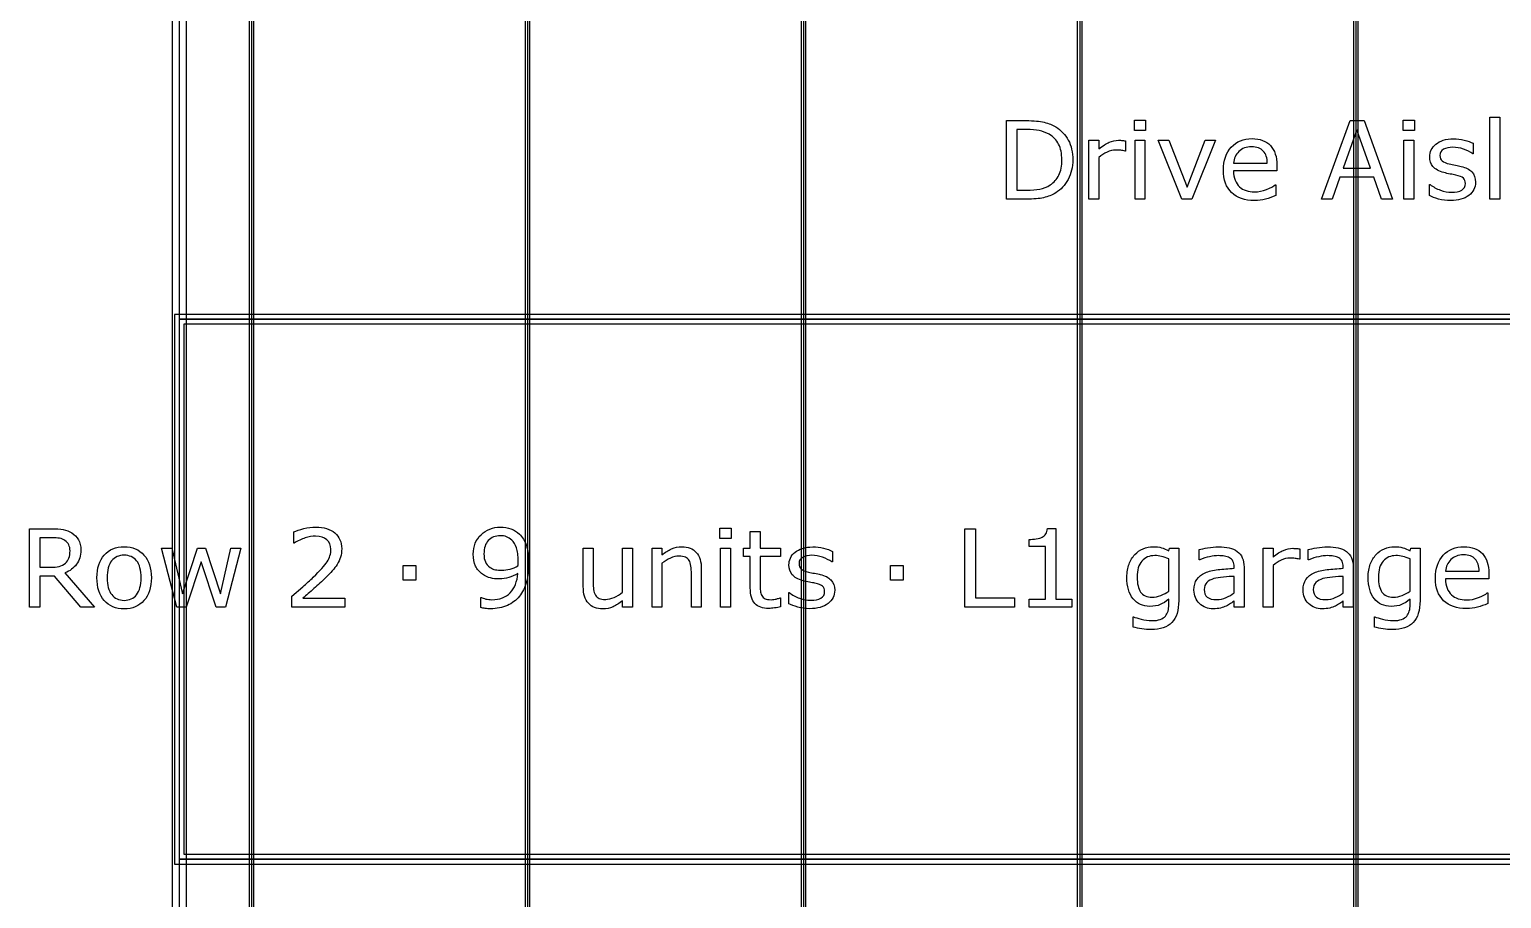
# Model space of a CAD drawing. Extents: x -13 to 750, y 12 to 2314.
# Drawn here: x 31.5 to 154.1, y 434.6 to 507 of the extents above; entities that cross this region are included whole.
import ezdxf

# ---------------------------------------------------------------- set-up
doc = ezdxf.new("R2010")
doc.units = 0
doc.layers.get('0').update_dxf_attribs({"linetype": 'CONTINUOUS'})

msp = doc.modelspace()

# ---------------------------------------------------------------- linework, layer by layer
at = {"color": 7}
for points in [[(43.400391, 580.4896), (43.400391, 128.2904), (268.59961, 128.2904), (268.59961, 580.4896)], [(44.599609, 579.2904), (267.40039, 579.2904), (267.40039, 129.4896), (44.599609, 129.4896)], [(49.800781, 553.89), (49.800781, 295.89), (50.199219, 295.89), (50.199219, 553.89)], [(72.800781, 553.89), (72.800781, 295.89), (73.199219, 295.89), (73.199219, 553.89)], [(95.800781, 553.89), (95.800781, 295.89), (96.199219, 295.89), (96.199219, 553.89)], [(118.80078, 553.89), (118.80078, 295.89), (119.19922, 295.89), (119.19922, 553.89)], [(141.80078, 553.89), (141.80078, 295.89), (142.19922, 295.89), (142.19922, 553.89)], [(44, 508.89), (268, 508.89), (268, 482.89), (44, 482.89)], [(124.49341, 498.6203), (123.56177, 498.6203), (123.56177, 499.4772), (124.49341, 499.4772)], [(145.073, 492.89), (144.14575, 492.89), (143.50415, 494.7137), (140.67407, 494.7137), (140.03247, 492.89), (139.14917, 492.89), (141.53101, 499.4335), (142.69116, 499.4335)], [(146.88794, 498.6205), (145.9563, 498.6205), (145.9563, 499.4774), (146.88794, 499.4774)], [(153.99393, 492.89), (153.16775, 492.89), (153.16775, 499.7279), (153.99393, 499.7279)], [(143.23608, 495.4608), (142.08911, 498.6732), (140.93774, 495.4608)], [(124.44071, 492.8898), (123.61454, 492.8898), (123.61454, 497.7985), (124.44071, 497.7985)], [(130.3206, 497.7985), (128.33427, 492.8898), (127.5037, 492.8898), (125.53056, 497.7985), (126.42704, 497.7985), (127.94755, 493.8918), (129.45487, 497.7985)], [(146.83524, 492.89), (146.00906, 492.89), (146.00906, 497.7987), (146.83524, 497.7987)], [(118.42456, 496.1551), (118.42456, 496.1551)], [(43.599609, 483.2904), (43.599609, 437.4896), (268.40039, 437.4896), (268.40039, 483.2904)], [(44, 482.89), (268, 482.89), (268, 437.89), (44, 437.89)], [(44.400391, 482.4896), (267.59961, 482.4896), (267.59961, 438.2904), (44.400391, 438.2904)], [(89.956787, 464.6205), (89.025146, 464.6205), (89.025146, 465.4774), (89.956787, 465.4774)], [(113.58179, 458.8901), (109.44214, 458.8901), (109.44214, 465.4336), (110.31226, 465.4336), (110.31226, 459.6635), (113.58179, 459.6635)], [(34.884522, 463.5921), (34.884522, 463.5921)], [(49.114014, 463.7987), (47.835205, 458.89), (47.070557, 458.89), (45.809326, 462.6737), (44.556885, 458.89), (43.796631, 458.89), (42.504639, 463.7987), (43.365967, 463.7987), (44.266846, 459.9974), (45.49292, 463.7987), (46.174072, 463.7987), (47.430908, 459.9974), (48.283447, 463.7987)], [(89.904053, 458.89), (89.077881, 458.89), (89.077881, 463.7987), (89.904053, 463.7987)], [(63.703857, 461.1356), (62.653564, 461.1356), (62.653564, 462.3793), (63.703857, 462.3793)], [(73.108158, 462.555), (73.108158, 462.555)], [(104.28735, 461.1357), (103.23706, 461.1357), (103.23706, 462.3794), (104.28735, 462.3794)], [(40.80835, 461.3421), (40.80835, 461.3421)], [(41.660889, 461.3421), (41.660889, 461.3421)], [(126.427, 460.2393), (126.427, 460.2393)], [(146.52759, 460.2393), (146.52759, 460.2393)], [(44, 437.89), (268, 437.89), (268, 411.89), (44, 411.89)]]:
    msp.add_lwpolyline(points, close=True, dxfattribs=at)
for points in [[(50, 553.89), (50, 295.89)], [(73, 553.89), (73, 295.89)], [(96, 553.89), (96, 295.89)], [(119, 553.89), (119, 295.89)], [(142, 553.89), (142, 295.89)], [(114.54858, 492.89), (112.89624, 492.89), (112.89624, 499.4335), (114.53101, 499.4335)], [(114.58374, 498.6863), (113.76636, 498.6863), (113.76636, 493.637), (114.58374, 493.637)], [(120.5911, 496.3752), (120.5911, 492.89), (119.76493, 492.89), (119.76493, 497.7987), (120.5911, 497.7987), (120.5911, 497.0736)], [(122.82788, 496.8976), (122.78398, 496.8976)], [(122.82792, 497.7457), (122.82788, 496.8976)], [(151.78343, 497.5479), (151.78343, 496.6646), (151.73953, 496.6646)], [(117.51489, 496.1679), (117.51489, 496.1681)], [(131.81474, 495.8913), (134.62724, 495.8913)], [(135.43139, 495.7067), (135.43144, 495.2585)], [(135.43144, 495.2585), (131.81474, 495.2585)], [(151.97684, 494.3044), (151.97684, 494.305)], [(135.29081, 494.0895), (135.33471, 494.0895), (135.33471, 493.1886)], [(148.14041, 493.1844), (148.14041, 494.1117), (148.18431, 494.1117)], [(36.919189, 458.89), (35.789795, 458.89), (33.601318, 461.4916), (32.375244, 461.4916), (32.375244, 458.89), (31.505127, 458.89), (31.505127, 465.4335), (33.337646, 465.4335)], [(53.570068, 464.2381), (53.526118, 464.2381), (53.526118, 465.161)], [(91.556396, 460.4937), (91.556396, 463.1041), (90.998291, 463.1041), (90.998291, 463.7984), (91.556396, 463.7984), (91.556396, 465.209), (92.382568, 465.209), (92.382568, 463.7984), (94.087646, 463.7984), (94.087646, 463.1041), (92.382568, 463.1041), (92.382568, 460.8672)], [(116.31958, 465.4556), (117.00073, 465.4556), (117.00073, 459.5582), (118.33667, 459.5582), (118.33667, 458.8901)], [(33.39917, 464.6867), (32.375244, 464.6867), (32.375244, 462.217), (33.25415, 462.217)], [(77.643311, 460.6127), (77.643311, 463.7987), (78.469482, 463.7987), (78.469482, 461.0038)], [(80.921634, 460.1336), (80.921634, 463.7986), (81.747806, 463.7986), (81.747803, 458.89)], [(84.199952, 462.5547), (84.199952, 458.89), (83.37378, 458.89), (83.37378, 463.7987), (84.199952, 463.7987), (84.199952, 463.2538)], [(118.33667, 458.8901), (114.79468, 458.8901), (114.79468, 459.5581), (116.15698, 459.5581), (116.15698, 463.9438), (114.79468, 463.9438), (114.79468, 464.5415)], [(126.42703, 463.5877), (126.47973, 463.7986), (127.25316, 463.7986), (127.25317, 459.4482)], [(129.0022, 462.854), (128.9583, 462.854), (128.9583, 463.6933)], [(135.11064, 462.3755), (135.11064, 458.89), (134.28446, 458.89), (134.28446, 463.7987), (135.11064, 463.7987), (135.11064, 463.0736)], [(137.34745, 463.7457), (137.34741, 462.8979)], [(138.09009, 462.854), (138.04619, 462.854), (138.04619, 463.6933)], [(146.52753, 463.5877), (146.58023, 463.7986), (147.35367, 463.7986), (147.35376, 459.4482)], [(72.220481, 462.7437), (72.220459, 462.744)], [(98.398686, 463.548), (98.398686, 462.6647), (98.354736, 462.6647)], [(126.427, 460.2392), (126.427, 462.9155)], [(137.34741, 462.8979), (137.30351, 462.8979)], [(146.52759, 460.2392), (146.52759, 462.9155)], [(34.458252, 461.7509), (36.919189, 458.89)], [(87.478271, 458.89), (86.6521, 458.89), (86.6521, 461.6849)], [(87.478272, 462.076), (87.478271, 458.89)], [(131.87183, 462.1336), (131.87183, 462.261)], [(131.87183, 460.0986), (131.87183, 461.4653)], [(132.69365, 462.2209), (132.6936, 458.8901)], [(140.95972, 462.1336), (140.95972, 462.261)], [(140.95972, 460.0986), (140.95972, 461.4653)], [(141.78154, 462.2209), (141.78149, 458.8901)], [(149.47192, 461.8916), (152.28442, 461.8916)], [(153.08862, 461.2588), (149.47192, 461.2588)], [(153.08858, 461.707), (153.08862, 461.2588)], [(57.793213, 458.89), (53.363525, 458.89), (53.363525, 459.8085), (54.286377, 460.5995)], [(94.755615, 459.1845), (94.755615, 460.1118), (94.799565, 460.1118)], [(98.592041, 460.3045), (98.592041, 460.3051)], [(131.87183, 460.0985), (131.87183, 460.0986)], [(140.95972, 460.0985), (140.95972, 460.0986)], [(152.948, 460.0898), (152.9919, 460.0898), (152.9919, 459.1889)], [(54.273187, 459.6415), (57.793207, 459.6415), (57.793213, 458.89)], [(69.113525, 458.8636), (69.113525, 459.703), (69.157475, 459.703)], [(81.747803, 458.89), (80.921631, 458.89), (80.921631, 459.4349)], [(94.043703, 459.6763), (94.087653, 459.6763), (94.087646, 458.934)], [(126.42703, 459.1097), (126.42703, 459.558)], [(132.6936, 458.8901), (131.87183, 458.8901), (131.87183, 459.413)], [(141.78149, 458.8901), (140.95972, 458.8901), (140.95972, 459.413)], [(146.52753, 459.1097), (146.52753, 459.558)], [(123.44751, 457.2421), (123.44751, 458.0858), (123.49151, 458.0858)], [(143.5481, 457.2421), (143.5481, 458.0858), (143.592, 458.0858)]]:
    msp.add_lwpolyline(points, dxfattribs=at)
for points in [[(114.53101, 499.4335), (115.169677, 499.4335), (115.67651, 499.3866), (116.05151, 499.2928)], [(116.05151, 499.2928), (116.429443, 499.202), (116.74878, 499.076033), (117.00952, 498.9149)], [(115.62524, 498.5983), (115.335207, 498.656967), (114.98804, 498.6863), (114.58374, 498.6863)], [(116.44702, 498.2951), (116.189207, 498.441567), (115.91528, 498.542633), (115.62524, 498.5983)], [(117.24683, 497.4645), (117.068117, 497.8161), (116.801513, 498.092967), (116.44702, 498.2951)], [(117.00952, 498.9149), (117.454833, 498.636567), (117.802003, 498.265967), (118.05103, 497.8031)], [(131.63012, 497.2272), (132.069573, 497.698867), (132.64672, 497.9347), (133.36156, 497.9347)], [(133.36156, 497.9347), (134.023673, 497.9347), (134.53344, 497.741333), (134.89086, 497.3546)], [(117.51489, 496.1681), (117.51489, 496.680833), (117.425537, 497.112967), (117.24683, 497.4645)], [(118.05103, 497.8031), (118.30005, 497.340167), (118.42456, 496.790833), (118.42456, 496.1551)], [(120.5911, 497.0736), (120.919227, 497.337267), (121.207803, 497.5233), (121.45683, 497.6317)], [(121.27665, 496.8102), (121.039343, 496.698867), (120.810827, 496.553867), (120.5911, 496.3752)], [(122.01493, 496.9816), (121.76005, 496.9816), (121.513957, 496.924467), (121.27665, 496.8102)], [(121.45683, 497.6317), (121.708783, 497.743033), (121.96513, 497.7987), (122.22587, 497.7987)], [(122.42362, 496.9596), (122.309367, 496.974267), (122.173137, 496.9816), (122.01493, 496.9816)], [(122.22587, 497.7987), (122.369423, 497.7987), (122.473427, 497.794367), (122.53788, 497.7857)], [(122.78398, 496.8976), (122.660933, 496.926933), (122.540813, 496.9476), (122.42362, 496.9596)], [(122.53788, 497.7857), (122.602347, 497.779033), (122.699027, 497.7657), (122.82792, 497.7457)], [(130.97533, 495.3156), (130.97533, 496.118333), (131.193593, 496.755533), (131.63012, 497.2272)], [(132.25858, 496.8625), (131.99784, 496.6017), (131.849893, 496.277967), (131.81474, 495.8913)], [(133.31767, 497.2536), (132.875283, 497.2536), (132.522253, 497.123233), (132.25858, 496.8625)], [(134.29765, 496.8976), (134.083783, 497.134933), (133.757123, 497.2536), (133.31767, 497.2536)], [(134.62724, 495.8913), (134.624573, 496.3249), (134.51471, 496.660333), (134.29765, 496.8976)], [(134.89086, 497.3546), (135.251213, 496.967933), (135.43139, 496.418633), (135.43139, 495.7067)], [(148.16233, 496.4185), (148.16233, 496.620633), (148.203347, 496.811067), (148.28538, 496.9898)], [(148.28538, 496.9898), (148.37034, 497.168533), (148.49778, 497.3282), (148.6677, 497.4688)], [(148.6677, 497.4688), (148.831767, 497.606467), (149.039777, 497.714867), (149.29173, 497.794)], [(149.31815, 497.0425), (149.110137, 496.928233), (149.00613, 496.756867), (149.00613, 496.5284)], [(149.29173, 497.794), (149.54661, 497.876), (149.83079, 497.917), (150.14427, 497.917)], [(150.08279, 497.2183), (149.781037, 497.2183), (149.526157, 497.1597), (149.31815, 497.0425)], [(150.97049, 497.0557), (150.66873, 497.1641), (150.37283, 497.2183), (150.08279, 497.2183)], [(150.14427, 497.917), (150.437237, 497.917), (150.733133, 497.8804), (151.03196, 497.8072)], [(151.73953, 496.6646), (151.528597, 496.819867), (151.27225, 496.950233), (150.97049, 497.0557)], [(151.03196, 497.8072), (151.33372, 497.736867), (151.58421, 497.650433), (151.78343, 497.5479)], [(117.2688, 494.8935), (117.43286, 495.233367), (117.51489, 495.658167), (117.51489, 496.1679)], [(118.42456, 496.1551), (118.42456, 495.560367), (118.29419, 495.0213), (118.03345, 494.5379)], [(148.4304, 495.6011), (148.251687, 495.823767), (148.16233, 496.096233), (148.16233, 496.4185)], [(149.34886, 495.1001), (148.918193, 495.214367), (148.61204, 495.381367), (148.4304, 495.6011)], [(149.00613, 496.5284), (149.00613, 496.3262), (149.06912, 496.173833), (149.1951, 496.0713)], [(149.1951, 496.0713), (149.318147, 495.968767), (149.517363, 495.8853), (149.79275, 495.8209)], [(149.79275, 495.8209), (149.945097, 495.785567), (150.11502, 495.7504), (150.30252, 495.7154)], [(150.30252, 495.7154), (150.492947, 495.680067), (150.65115, 495.647733), (150.77713, 495.6184)], [(150.77713, 495.6184), (151.160917, 495.530533), (151.456813, 495.379667), (151.66482, 495.1658)], [(116.53931, 494.0717), (116.864503, 494.2797), (117.107667, 494.553633), (117.2688, 494.8935)], [(118.03345, 494.5379), (117.775637, 494.054567), (117.431397, 493.679567), (117.00073, 493.4129)], [(131.66088, 493.4347), (131.203847, 493.8771), (130.97533, 494.504067), (130.97533, 495.3156)], [(131.81474, 495.2585), (131.81474, 494.9567), (131.86015, 494.693), (131.95097, 494.4674)], [(131.95097, 494.4674), (132.04179, 494.2448), (132.1663, 494.0617), (132.3245, 493.9181)], [(149.86302, 494.9859), (149.67552, 495.021233), (149.504133, 495.0593), (149.34886, 495.1001)], [(150.32444, 494.8939), (150.207253, 494.920567), (150.053447, 494.951233), (149.86302, 494.9859)], [(150.96604, 494.639), (150.854713, 494.7386), (150.640847, 494.823567), (150.32444, 494.8939)], [(151.13304, 494.1996), (151.13304, 494.392933), (151.077373, 494.5394), (150.96604, 494.639)], [(151.97684, 494.305), (151.97684, 493.8568), (151.790803, 493.489133), (151.41873, 493.202)], [(151.66482, 495.1658), (151.872833, 494.949), (151.97684, 494.661867), (151.97684, 494.3044)], [(114.58374, 493.637), (115.002687, 493.637), (115.367433, 493.667667), (115.67798, 493.729)], [(115.67798, 493.729), (115.991453, 493.790333), (116.278563, 493.904567), (116.53931, 494.0717)], [(117.00073, 493.4129), (116.701903, 493.228367), (116.36792, 493.095067), (115.99878, 493.013)], [(133.56811, 492.7755), (132.753657, 492.7755), (132.117913, 492.995233), (131.66088, 493.4347)], [(132.3245, 493.9181), (132.476847, 493.7775), (132.657023, 493.672033), (132.86503, 493.6017)], [(132.86503, 493.6017), (133.07597, 493.531367), (133.307417, 493.4962), (133.55937, 493.4962)], [(133.55937, 493.4962), (133.89335, 493.4962), (134.228797, 493.562133), (134.56571, 493.694)], [(135.33471, 493.1886), (135.05639, 493.0714), (134.77221, 492.973267), (134.48217, 492.8942)], [(134.56571, 493.694), (134.905557, 493.828733), (135.147257, 493.960567), (135.29081, 494.0895)], [(148.90066, 492.8988), (148.598907, 492.986667), (148.34549, 493.081867), (148.14041, 493.1844)], [(148.18431, 494.1117), (148.44505, 493.915367), (148.735087, 493.758633), (149.05442, 493.6415)], [(149.05442, 493.6415), (149.37376, 493.527233), (149.679913, 493.4701), (149.97288, 493.4701)], [(151.41873, 493.202), (151.04959, 492.914867), (150.54422, 492.7713), (149.90262, 492.7713)], [(149.97288, 493.4701), (150.33616, 493.4701), (150.62034, 493.5287), (150.82542, 493.6459)], [(150.82542, 493.6459), (151.0305, 493.763033), (151.13304, 493.9476), (151.13304, 494.1996)], [(115.99878, 493.013), (115.632567, 492.931), (115.149167, 492.89), (114.54858, 492.89)], [(134.48217, 492.8942), (134.19213, 492.815067), (133.887443, 492.7755), (133.56811, 492.7755)], [(149.90262, 492.7713), (149.53934, 492.7713), (149.205353, 492.8138), (148.90066, 492.8988)], [(33.337646, 465.4335), (33.733154, 465.4335), (34.062744, 465.407167), (34.326416, 465.3545)], [(34.326416, 465.3545), (34.590088, 465.3045), (34.827393, 465.213667), (35.03833, 465.082)], [(35.03833, 465.082), (35.275635, 464.9326), (35.460205, 464.743633), (35.592041, 464.5151)], [(53.526118, 465.161), (53.734126, 465.263533), (54.010981, 465.357267), (54.356684, 465.4422)], [(54.356684, 465.4422), (54.705317, 465.5272), (55.042232, 465.5697), (55.367427, 465.5697)], [(55.345459, 464.8094), (55.078858, 464.8094), (54.790283, 464.762533), (54.479736, 464.6688)], [(56.281494, 464.5194), (56.058838, 464.712733), (55.746826, 464.8094), (55.345459, 464.8094)], [(55.367427, 465.5697), (56.038325, 465.5697), (56.564204, 465.4071), (56.945063, 465.0819)], [(56.945063, 465.0819), (57.325922, 464.759633), (57.516352, 464.321633), (57.516352, 463.7679)], [(68.476322, 463.3065), (68.476322, 463.9745), (68.696049, 464.517967), (69.135502, 464.9369)], [(69.135502, 464.9369), (69.574955, 465.355833), (70.111088, 465.5653), (70.7439, 465.5653)], [(70.735107, 464.8491), (70.313232, 464.8491), (69.979248, 464.717267), (69.733154, 464.4536)], [(71.249268, 464.7611), (71.091065, 464.819767), (70.919678, 464.8491), (70.735107, 464.8491)], [(70.7439, 465.5653), (71.060307, 465.5653), (71.353276, 465.5155), (71.622807, 465.4159)], [(71.622807, 465.4159), (71.892338, 465.319233), (72.128178, 465.172733), (72.330326, 464.9764)], [(72.330326, 464.9764), (72.579349, 464.733267), (72.771244, 464.4198), (72.90601, 464.036)], [(115.86694, 464.7217), (116.001707, 464.794967), (116.107177, 464.887267), (116.18335, 464.9986)], [(116.18335, 464.9986), (116.26245, 465.112867), (116.30786, 465.2652), (116.31958, 465.4556)], [(34.01001, 464.6337), (33.837158, 464.669033), (33.633545, 464.6867), (33.39917, 464.6867)], [(34.458252, 464.4579), (34.332275, 464.542833), (34.182861, 464.601433), (34.01001, 464.6337)], [(34.783447, 464.0887), (34.718994, 464.235233), (34.610595, 464.3583), (34.458252, 464.4579)], [(34.884521, 463.5921), (34.884521, 463.779633), (34.85083, 463.945167), (34.783447, 464.0887)], [(34.787842, 462.9813), (34.852295, 463.142433), (34.884522, 463.346033), (34.884522, 463.5921)], [(35.794189, 463.6538), (35.794189, 463.182133), (35.675537, 462.7866), (35.438232, 462.4672)], [(35.592041, 464.5151), (35.726806, 464.2895), (35.794189, 464.0024), (35.794189, 463.6538)], [(37.740967, 463.2362), (38.151123, 463.702), (38.703369, 463.9349), (39.397705, 463.9349)], [(39.397705, 463.9349), (40.086182, 463.9349), (40.635498, 463.702), (41.045654, 463.2362)], [(54.479736, 464.6688), (54.169189, 464.575067), (53.865967, 464.4315), (53.570068, 464.2381)], [(56.619873, 463.724), (56.619873, 464.0638), (56.50708, 464.328933), (56.281494, 464.5194)], [(56.307861, 462.6825), (56.515869, 463.004767), (56.619873, 463.351933), (56.619873, 463.724)], [(57.516352, 463.7679), (57.516352, 463.5189), (57.484125, 463.286), (57.419672, 463.0692)], [(69.733154, 464.4536), (69.48999, 464.189933), (69.368408, 463.819333), (69.368408, 463.3418)], [(71.693115, 464.4798), (71.55542, 464.611667), (71.407471, 464.705433), (71.249268, 464.7611)], [(72.079834, 463.8382), (71.986084, 464.1136), (71.857178, 464.327467), (71.693115, 464.4798)], [(72.220459, 462.744), (72.220459, 463.198133), (72.173584, 463.562867), (72.079834, 463.8382)], [(72.90601, 464.036), (73.040775, 463.655133), (73.108158, 463.161467), (73.108158, 462.555)], [(84.199952, 463.2538), (84.457765, 463.467667), (84.724366, 463.634633), (84.999757, 463.7547)], [(84.999757, 463.7547), (85.275148, 463.874833), (85.557862, 463.9349), (85.847901, 463.9349)], [(85.847901, 463.9349), (86.378175, 463.9349), (86.782472, 463.775233), (87.060792, 463.4559)], [(95.282963, 463.4689), (95.447026, 463.606567), (95.655033, 463.714967), (95.906986, 463.7941)], [(95.906986, 463.7941), (96.161869, 463.8761), (96.446049, 463.9171), (96.759525, 463.9171)], [(96.759525, 463.9171), (97.052494, 463.9171), (97.348393, 463.8805), (97.647221, 463.8073)], [(97.647221, 463.8073), (97.948979, 463.736967), (98.199467, 463.650533), (98.398686, 463.548)], [(114.79468, 464.5415), (114.979247, 464.5415), (115.177, 464.556167), (115.38794, 464.5855)], [(115.38794, 464.5855), (115.59888, 464.6175), (115.758547, 464.6629), (115.86694, 464.7217)], [(123.59695, 463.2757), (123.787383, 463.483767), (124.01883, 463.6449), (124.29129, 463.7591)], [(124.29129, 463.7591), (124.56375, 463.8763), (124.834747, 463.9349), (125.10428, 463.9349)], [(125.10428, 463.9349), (125.38846, 463.9349), (125.625763, 463.905567), (125.81619, 463.8469)], [(125.81619, 463.8469), (126.00955, 463.7909), (126.213163, 463.7045), (126.42703, 463.5877)], [(128.9583, 463.6933), (129.119433, 463.7373), (129.352343, 463.785633), (129.65703, 463.8383)], [(129.65703, 463.8383), (129.961717, 463.890967), (130.26201, 463.9173), (130.55791, 463.9173)], [(130.55791, 463.9173), (130.903617, 463.9173), (131.20391, 463.887967), (131.45879, 463.8293)], [(131.45879, 463.8293), (131.716603, 463.773967), (131.93926, 463.677267), (132.12676, 463.5392)], [(135.11064, 463.0736), (135.43876, 463.337267), (135.727333, 463.5233), (135.97636, 463.6317)], [(135.97636, 463.6317), (136.228313, 463.743033), (136.48466, 463.7987), (136.7454, 463.7987)], [(136.7454, 463.7987), (136.888953, 463.7987), (136.992957, 463.794367), (137.05741, 463.7857)], [(137.05741, 463.7857), (137.121877, 463.779033), (137.218557, 463.7657), (137.34745, 463.7457)], [(138.04619, 463.6933), (138.207323, 463.7373), (138.440233, 463.785633), (138.74492, 463.8383)], [(138.74492, 463.8383), (139.049607, 463.890967), (139.3499, 463.9173), (139.6458, 463.9173)], [(139.6458, 463.9173), (139.991507, 463.9173), (140.2918, 463.887967), (140.54668, 463.8293)], [(140.54668, 463.8293), (140.804493, 463.773967), (141.02715, 463.677267), (141.21465, 463.5392)], [(143.69745, 463.2757), (143.887877, 463.483767), (144.119323, 463.6449), (144.39179, 463.7591)], [(144.39179, 463.7591), (144.66425, 463.8763), (144.935243, 463.9349), (145.20477, 463.9349)], [(145.20477, 463.9349), (145.48895, 463.9349), (145.726257, 463.905567), (145.91669, 463.8469)], [(145.91669, 463.8469), (146.11005, 463.7909), (146.313663, 463.7045), (146.52753, 463.5877)], [(149.28731, 463.2275), (149.726763, 463.699167), (150.303913, 463.935), (151.01876, 463.935)], [(151.01876, 463.935), (151.680867, 463.935), (152.190633, 463.741633), (152.54806, 463.3549)], [(33.974854, 462.287), (34.179932, 462.337), (34.354248, 462.4278), (34.497803, 462.5594)], [(35.438232, 462.4672), (35.200927, 462.1508), (34.874267, 461.912033), (34.458252, 461.7509)], [(34.497803, 462.5594), (34.629639, 462.682467), (34.726319, 462.8231), (34.787842, 462.9813)], [(37.130127, 461.3421), (37.130127, 462.141967), (37.33374, 462.773333), (37.740967, 463.2362)], [(38.351807, 462.7572), (38.105713, 462.4496), (37.982666, 461.9779), (37.982666, 461.3421)], [(39.397705, 463.223), (38.949463, 463.223), (38.60083, 463.067733), (38.351807, 462.7572)], [(40.434814, 462.7572), (40.185791, 463.067733), (39.840088, 463.223), (39.397705, 463.223)], [(40.80835, 461.3421), (40.80835, 461.9779), (40.683838, 462.4496), (40.434814, 462.7572)], [(41.045654, 463.2362), (41.455811, 462.773333), (41.660889, 462.141967), (41.660889, 461.3421)], [(55.1521, 461.3861), (55.7146, 461.931033), (56.099854, 462.363167), (56.307861, 462.6825)], [(57.142816, 462.4584), (57.028559, 462.276733), (56.893793, 462.098), (56.738519, 461.9222)], [(57.419672, 463.0692), (57.358152, 462.855333), (57.265867, 462.651733), (57.142816, 462.4584)], [(68.669682, 462.3177), (68.540775, 462.5931), (68.476322, 462.9227), (68.476322, 463.3065)], [(69.368408, 463.3418), (69.368408, 463.063467), (69.407959, 462.8364), (69.487061, 462.6606)], [(69.487061, 462.6606), (69.566162, 462.4848), (69.699463, 462.331), (69.886963, 462.1992)], [(72.202881, 462.3306), (72.205814, 462.391933), (72.208748, 462.452), (72.211681, 462.5108)], [(72.211681, 462.5108), (72.217548, 462.572133), (72.220481, 462.649767), (72.220481, 462.7437)], [(73.108154, 462.555), (73.108154, 461.983733), (73.042236, 461.4652), (72.9104, 460.9994)], [(84.907472, 462.981), (84.661378, 462.869667), (84.425538, 462.727567), (84.199952, 462.5547)], [(85.614991, 463.148), (85.389405, 463.148), (85.153565, 463.092333), (84.907472, 462.981)], [(86.151124, 463.056), (86.013429, 463.117333), (85.834718, 463.148), (85.614991, 463.148)], [(86.46753, 462.7836), (86.394288, 462.9066), (86.288819, 462.9974), (86.151124, 463.056)], [(86.61255, 462.3177), (86.586183, 462.516967), (86.537843, 462.672267), (86.46753, 462.7836)], [(87.060792, 463.4559), (87.339112, 463.136567), (87.478272, 462.6766), (87.478272, 462.076)], [(94.777592, 462.4186), (94.777592, 462.620733), (94.818608, 462.811167), (94.900639, 462.9899)], [(95.045658, 461.6012), (94.866947, 461.823867), (94.777592, 462.096333), (94.777592, 462.4186)], [(94.900639, 462.9899), (94.9856, 463.168633), (95.113041, 463.3283), (95.282963, 463.4689)], [(95.93335, 463.0426), (95.725342, 462.928333), (95.621338, 462.756967), (95.621338, 462.5285)], [(95.621338, 462.5285), (95.621338, 462.3263), (95.684326, 462.173933), (95.810303, 462.0714)], [(96.697998, 463.2184), (96.39624, 463.2184), (96.141357, 463.1598), (95.93335, 463.0426)], [(97.585693, 463.0558), (97.283936, 463.1642), (96.988037, 463.2184), (96.697998, 463.2184)], [(98.354736, 462.6647), (98.143799, 462.819967), (97.887451, 462.950333), (97.585693, 463.0558)], [(122.93338, 461.3905), (122.93338, 461.812367), (122.991973, 462.175633), (123.10916, 462.4803)], [(123.10916, 462.4803), (123.22928, 462.787967), (123.391877, 463.0531), (123.59695, 463.2757)], [(124.177, 462.7354), (123.91626, 462.430733), (123.78589, 461.988367), (123.78589, 461.4083)], [(125.24927, 463.1924), (124.79517, 463.1924), (124.437747, 463.040067), (124.177, 462.7354)], [(125.81177, 463.1264), (125.62427, 463.1704), (125.43677, 463.1924), (125.24927, 463.1924)], [(126.427, 462.9155), (126.207273, 463.0151), (126.002197, 463.0854), (125.81177, 463.1264)], [(129.82837, 463.1001), (129.56177, 463.044767), (129.28638, 462.962733), (129.0022, 462.854)], [(130.55347, 463.1881), (130.33667, 463.1881), (130.09497, 463.158767), (129.82837, 463.1001)], [(131.06763, 463.1531), (130.903563, 463.176433), (130.732177, 463.1881), (130.55347, 463.1881)], [(131.4895, 463.0169), (131.372313, 463.084233), (131.23169, 463.129633), (131.06763, 463.1531)], [(131.77075, 462.7268), (131.706283, 462.849867), (131.612533, 462.946567), (131.4895, 463.0169)], [(131.87183, 462.261), (131.87183, 462.448533), (131.838137, 462.6038), (131.77075, 462.7268)], [(132.12676, 463.5392), (132.311327, 463.404467), (132.45195, 463.230167), (132.54863, 463.0163)], [(132.54863, 463.0163), (132.64531, 462.802433), (132.69365, 462.5373), (132.69365, 462.2209)], [(135.79618, 462.8105), (135.55888, 462.699167), (135.330367, 462.554167), (135.11064, 462.3755)], [(136.53446, 462.9819), (136.27958, 462.9819), (136.033487, 462.924767), (135.79618, 462.8105)], [(136.94316, 462.9599), (136.8289, 462.974567), (136.692667, 462.9819), (136.53446, 462.9819)], [(137.30351, 462.8979), (137.180463, 462.927233), (137.060347, 462.9479), (136.94316, 462.9599)], [(138.91626, 463.1001), (138.64966, 463.044767), (138.37427, 462.962733), (138.09009, 462.854)], [(139.64136, 463.1881), (139.42456, 463.1881), (139.18286, 463.158767), (138.91626, 463.1001)], [(140.15552, 463.1531), (139.991453, 463.176433), (139.820067, 463.1881), (139.64136, 463.1881)], [(140.57739, 463.0169), (140.460203, 463.084233), (140.31958, 463.129633), (140.15552, 463.1531)], [(140.85864, 462.7268), (140.794173, 462.849867), (140.700423, 462.946567), (140.57739, 463.0169)], [(140.95972, 462.261), (140.95972, 462.448533), (140.926027, 462.6038), (140.85864, 462.7268)], [(141.21465, 463.5392), (141.399223, 463.404467), (141.539847, 463.230167), (141.63652, 463.0163)], [(141.63652, 463.0163), (141.7332, 462.802433), (141.78154, 462.5373), (141.78154, 462.2209)], [(143.03388, 461.3905), (143.03388, 461.812367), (143.092473, 462.175633), (143.20966, 462.4803)], [(143.20966, 462.4803), (143.329773, 462.787967), (143.49237, 463.0531), (143.69745, 463.2757)], [(144.27759, 462.7354), (144.016843, 462.430733), (143.88647, 461.988367), (143.88647, 461.4083)], [(145.34985, 463.1924), (144.89575, 463.1924), (144.53833, 463.040067), (144.27759, 462.7354)], [(145.91235, 463.1264), (145.72485, 463.1704), (145.53735, 463.1924), (145.34985, 463.1924)], [(146.52759, 462.9155), (146.307863, 463.0151), (146.102783, 463.0854), (145.91235, 463.1264)], [(148.63253, 461.3159), (148.63253, 462.118633), (148.85079, 462.755833), (149.28731, 463.2275)], [(149.91577, 462.8628), (149.65503, 462.602), (149.50708, 462.278267), (149.47192, 461.8916)], [(150.97485, 463.2539), (150.53247, 463.2539), (150.179443, 463.123533), (149.91577, 462.8628)], [(151.95483, 462.8979), (151.740963, 463.135233), (151.414303, 463.2539), (150.97485, 463.2539)], [(152.28442, 461.8916), (152.281753, 462.3252), (152.17189, 462.660633), (151.95483, 462.8979)], [(152.54806, 463.3549), (152.908407, 462.968233), (153.08858, 462.418933), (153.08858, 461.707)], [(33.25415, 462.217), (33.529541, 462.217), (33.769775, 462.240333), (33.974854, 462.287)], [(37.740967, 459.4481), (37.33374, 459.910967), (37.130127, 460.5423), (37.130127, 461.3421)], [(37.982666, 461.3421), (37.982666, 460.7269), (38.107178, 460.259633), (38.356201, 459.9403)], [(40.43042, 459.9359), (40.682373, 460.2523), (40.80835, 460.721033), (40.80835, 461.3421)], [(41.660889, 461.3421), (41.660889, 460.5423), (41.455811, 459.910967), (41.045654, 459.4481)], [(54.286377, 460.5995), (54.596924, 460.863167), (54.885498, 461.125367), (55.1521, 461.3861)], [(56.180414, 461.3378), (55.866937, 461.030133), (55.543207, 460.7313), (55.209223, 460.4413)], [(56.738519, 461.9222), (56.586176, 461.746467), (56.400141, 461.551667), (56.180414, 461.3378)], [(69.254154, 461.6366), (68.996342, 461.815267), (68.801518, 462.0423), (68.669682, 462.3177)], [(69.90894, 461.329), (69.692143, 461.381667), (69.473881, 461.4842), (69.254154, 461.6366)], [(69.886963, 462.1992), (70.018799, 462.1084), (70.163818, 462.046867), (70.322021, 462.0146)], [(70.642826, 461.25), (70.373295, 461.25), (70.128666, 461.276333), (69.90894, 461.329)], [(70.322021, 462.0146), (70.480224, 461.985267), (70.656006, 461.9706), (70.849365, 461.9706)], [(71.429447, 461.3554), (71.189213, 461.285133), (70.927006, 461.25), (70.642826, 461.25)], [(70.849365, 461.9706), (71.077881, 461.9706), (71.309326, 462.001267), (71.543701, 462.0626)], [(72.19849, 461.707), (71.926029, 461.542933), (71.669682, 461.425733), (71.429447, 461.3554)], [(71.543701, 462.0626), (71.778076, 462.123933), (71.997803, 462.213267), (72.202881, 462.3306)], [(71.556889, 460.0986), (71.92603, 460.488267), (72.139897, 461.0244), (72.19849, 461.707)], [(86.6521, 461.6849), (86.6521, 461.9105), (86.638917, 462.121433), (86.61255, 462.3177)], [(95.964115, 461.1002), (95.533451, 461.214467), (95.227299, 461.381467), (95.045658, 461.6012)], [(95.810303, 462.0714), (95.93335, 461.968867), (96.132568, 461.8854), (96.407959, 461.821)], [(96.407959, 461.821), (96.560303, 461.785667), (96.730225, 461.7505), (96.917725, 461.7155)], [(96.917725, 461.7155), (97.108154, 461.680167), (97.266357, 461.647833), (97.392334, 461.6185)], [(97.392334, 461.6185), (97.776123, 461.530633), (98.072022, 461.379767), (98.280029, 461.1659)], [(98.280029, 461.1659), (98.488037, 460.9491), (98.592041, 460.661967), (98.592041, 460.3045)], [(123.44754, 459.5975), (123.104767, 460.0223), (122.93338, 460.619967), (122.93338, 461.3905)], [(123.78589, 461.4083), (123.78589, 460.8575), (123.88257, 460.44), (124.07593, 460.1558)], [(128.52319, 460.3142), (128.52319, 460.686267), (128.602293, 460.986567), (128.7605, 461.2151)], [(128.7605, 461.2151), (128.921633, 461.446567), (129.150147, 461.6282), (129.44604, 461.76)], [(129.44604, 461.76), (129.744873, 461.891867), (130.103763, 461.981233), (130.52271, 462.0281)], [(130.17114, 461.2718), (129.93384, 461.204467), (129.741947, 461.099), (129.59546, 460.9554)], [(130.97974, 461.3993), (130.639893, 461.369967), (130.37036, 461.327467), (130.17114, 461.2718)], [(130.52271, 462.0281), (130.94165, 462.074767), (131.391357, 462.109933), (131.87183, 462.1336)], [(131.87183, 461.4653), (131.619877, 461.450633), (131.322513, 461.428633), (130.97974, 461.3993)], [(137.61108, 460.3142), (137.61108, 460.686267), (137.690183, 460.986567), (137.84839, 461.2151)], [(137.84839, 461.2151), (138.009523, 461.446567), (138.23804, 461.6282), (138.53394, 461.76)], [(138.53394, 461.76), (138.832767, 461.891867), (139.191653, 461.981233), (139.6106, 462.0281)], [(139.25903, 461.2718), (139.02173, 461.204467), (138.829837, 461.099), (138.68335, 460.9554)], [(140.06763, 461.3993), (139.727783, 461.369967), (139.45825, 461.327467), (139.25903, 461.2718)], [(139.6106, 462.0281), (140.02954, 462.074767), (140.479247, 462.109933), (140.95972, 462.1336)], [(140.95972, 461.4653), (140.707767, 461.450633), (140.410403, 461.428633), (140.06763, 461.3993)], [(143.54804, 459.5975), (143.205267, 460.0223), (143.03388, 460.619967), (143.03388, 461.3905)], [(143.88647, 461.4083), (143.88647, 460.8575), (143.98315, 460.44), (144.17651, 460.1558)], [(149.31808, 459.435), (148.861047, 459.8774), (148.63253, 460.504367), (148.63253, 461.3159)], [(149.47192, 461.2588), (149.47192, 460.957), (149.51733, 460.6933), (149.60815, 460.4677)], [(38.356201, 459.9403), (38.605224, 459.6239), (38.952392, 459.4657), (39.397705, 459.4657)], [(39.397705, 459.4657), (39.837158, 459.4657), (40.181397, 459.622433), (40.43042, 459.9359)], [(55.209223, 460.4413), (54.875238, 460.154167), (54.563226, 459.887567), (54.273187, 459.6415)], [(70.036381, 459.5185), (70.683842, 459.5185), (71.190678, 459.711867), (71.556889, 460.0986)], [(72.9104, 460.9994), (72.781494, 460.533533), (72.585205, 460.136567), (72.321533, 459.8085)], [(78.073975, 459.224), (77.786866, 459.5404), (77.643311, 460.0033), (77.643311, 460.6127)], [(78.469482, 461.0038), (78.469482, 460.754733), (78.481202, 460.540867), (78.504642, 460.3622)], [(78.504642, 460.3622), (78.528082, 460.1864), (78.577887, 460.0355), (78.654056, 459.9095)], [(78.654056, 459.9095), (78.733157, 459.780633), (78.835696, 459.6869), (78.961673, 459.6283)], [(80.20972, 459.7073), (80.464603, 459.818633), (80.701907, 459.960733), (80.921634, 460.1336)], [(91.94751, 459.1973), (91.686767, 459.466833), (91.556396, 459.898967), (91.556396, 460.4937)], [(92.382568, 460.8672), (92.382568, 460.6094), (92.388428, 460.407267), (92.400148, 460.2608)], [(92.400148, 460.2608), (92.411868, 460.117267), (92.452884, 459.9825), (92.523195, 459.8565)], [(94.799565, 460.1118), (95.060307, 459.915467), (95.350346, 459.758733), (95.669682, 459.6416)], [(96.478275, 460.986), (96.290775, 461.021333), (96.119388, 461.0594), (95.964115, 461.1002)], [(96.939701, 460.894), (96.822514, 460.920667), (96.668705, 460.951333), (96.478275, 460.986)], [(97.581303, 460.6391), (97.469975, 460.7387), (97.256108, 460.823667), (96.939701, 460.894)], [(97.440678, 459.646), (97.645756, 459.763133), (97.748295, 459.9477), (97.748295, 460.1997)], [(97.748295, 460.1997), (97.748295, 460.393033), (97.692631, 460.5395), (97.581303, 460.6391)], [(98.592041, 460.3051), (98.592041, 459.8569), (98.406006, 459.489233), (98.033936, 459.2021)], [(124.07593, 460.1558), (124.26929, 459.871667), (124.59009, 459.7296), (125.03833, 459.7296)], [(125.75903, 459.8658), (126.002197, 459.959533), (126.224853, 460.084033), (126.427, 460.2393)], [(128.98462, 459.1936), (128.677, 459.4866), (128.52319, 459.860133), (128.52319, 460.3142)], [(129.59546, 460.9554), (129.448973, 460.8148), (129.37573, 460.62), (129.37573, 460.371)], [(129.37573, 460.371), (129.37573, 460.089733), (129.460693, 459.8773), (129.63062, 459.7337)], [(131.20386, 459.6898), (131.444093, 459.804067), (131.66675, 459.9403), (131.87183, 460.0985)], [(138.07251, 459.1936), (137.76489, 459.4866), (137.61108, 459.860133), (137.61108, 460.3142)], [(138.68335, 460.9554), (138.536863, 460.8148), (138.46362, 460.62), (138.46362, 460.371)], [(138.46362, 460.371), (138.46362, 460.089733), (138.548583, 459.8773), (138.71851, 459.7337)], [(140.29175, 459.6898), (140.531983, 459.804067), (140.75464, 459.9403), (140.95972, 460.0985)], [(144.17651, 460.1558), (144.36987, 459.871667), (144.690673, 459.7296), (145.13892, 459.7296)], [(145.85962, 459.8658), (146.102787, 459.959533), (146.325443, 460.084033), (146.52759, 460.2393)], [(149.60815, 460.4677), (149.69897, 460.2451), (149.823483, 460.062), (149.98169, 459.9184)], [(149.98169, 459.9184), (150.134037, 459.7778), (150.314213, 459.672333), (150.52222, 459.602)], [(152.2229, 459.6943), (152.562747, 459.829033), (152.804447, 459.960867), (152.948, 460.0898)], [(39.397705, 458.7538), (38.703369, 458.7538), (38.151123, 458.985233), (37.740967, 459.4481)], [(41.045654, 459.4481), (40.635498, 458.985233), (40.086182, 458.7538), (39.397705, 458.7538)], [(69.473877, 458.7886), (69.339112, 458.803267), (69.218994, 458.828267), (69.113525, 458.8636)], [(69.157475, 459.703), (69.242436, 459.659), (69.362553, 459.6165), (69.517826, 459.5755)], [(69.904541, 458.7626), (69.752197, 458.7626), (69.608642, 458.771267), (69.473877, 458.7886)], [(69.517826, 459.5755), (69.673099, 459.5375), (69.845951, 459.5185), (70.036381, 459.5185)], [(71.31958, 459.035), (70.918213, 458.8534), (70.446533, 458.7626), (69.904541, 458.7626)], [(72.321533, 459.8085), (72.054932, 459.4745), (71.720947, 459.216667), (71.31958, 459.035)], [(79.278076, 458.7538), (78.762451, 458.7538), (78.361084, 458.910533), (78.073975, 459.224)], [(78.961673, 459.6283), (79.08765, 459.569633), (79.270755, 459.5403), (79.510989, 459.5403)], [(80.121826, 458.9296), (79.866943, 458.8124), (79.585693, 458.7538), (79.278076, 458.7538)], [(79.510989, 459.5403), (79.724856, 459.5403), (79.957767, 459.595967), (80.20972, 459.7073)], [(80.921631, 459.4349), (80.64331, 459.215167), (80.376709, 459.046733), (80.121826, 458.9296)], [(93.090088, 458.793), (92.589111, 458.793), (92.208252, 458.927767), (91.94751, 459.1973)], [(92.523195, 459.8565), (92.587648, 459.7393), (92.675539, 459.652867), (92.786867, 459.5972)], [(92.786867, 459.5972), (92.901125, 459.544533), (93.073977, 459.5182), (93.305422, 459.5182)], [(93.577881, 458.833), (93.39624, 458.806333), (93.233643, 458.793), (93.090088, 458.793)], [(93.305422, 459.5182), (93.440187, 459.5182), (93.580812, 459.5372), (93.727297, 459.5752)], [(94.087646, 458.934), (93.932373, 458.893333), (93.762451, 458.859667), (93.577881, 458.833)], [(93.727297, 459.5752), (93.873781, 459.616533), (93.97925, 459.650233), (94.043703, 459.6763)], [(95.515869, 458.8989), (95.214111, 458.986767), (94.960693, 459.081967), (94.755615, 459.1845)], [(96.517822, 458.7714), (96.154541, 458.7714), (95.820556, 458.8139), (95.515869, 458.8989)], [(95.669682, 459.6416), (95.989018, 459.527333), (96.29517, 459.4702), (96.588139, 459.4702)], [(98.033936, 459.2021), (97.664795, 458.914967), (97.159424, 458.7714), (96.517822, 458.7714)], [(96.588139, 459.4702), (96.95142, 459.4702), (97.2356, 459.5288), (97.440678, 459.646)], [(124.845, 458.9647), (124.25906, 458.9647), (123.79324, 459.175633), (123.44754, 459.5975)], [(125.71072, 459.1097), (125.485133, 459.013033), (125.19656, 458.9647), (124.845, 458.9647)], [(125.03833, 459.7296), (125.278563, 459.7296), (125.518797, 459.775), (125.75903, 459.8658)], [(126.42703, 459.558), (126.17801, 459.358733), (125.93924, 459.2093), (125.71072, 459.1097)], [(126.36113, 458.5692), (126.405063, 458.730333), (126.42703, 458.9105), (126.42703, 459.1097)], [(127.25317, 459.4482), (127.25317, 458.6162), (127.064207, 458.005367), (126.68628, 457.6157)], [(130.10962, 458.7542), (129.667233, 458.7542), (129.292233, 458.900667), (128.98462, 459.1936)], [(129.63062, 459.7337), (129.80054, 459.5931), (130.059817, 459.5228), (130.40845, 459.5228)], [(130.73804, 458.8242), (130.559327, 458.777533), (130.349853, 458.7542), (130.10962, 458.7542)], [(130.40845, 459.5228), (130.69849, 459.5228), (130.963627, 459.578467), (131.20386, 459.6898)], [(131.21265, 458.9912), (131.07495, 458.9238), (130.916747, 458.868133), (130.73804, 458.8242)], [(131.573, 459.2021), (131.449953, 459.114233), (131.329837, 459.043933), (131.21265, 458.9912)], [(131.87183, 459.413), (131.798583, 459.363), (131.698973, 459.2927), (131.573, 459.2021)], [(139.19751, 458.7542), (138.75513, 458.7542), (138.38013, 458.900667), (138.07251, 459.1936)], [(138.71851, 459.7337), (138.88843, 459.5931), (139.147707, 459.5228), (139.49634, 459.5228)], [(139.82593, 458.8242), (139.647217, 458.777533), (139.437743, 458.7542), (139.19751, 458.7542)], [(139.49634, 459.5228), (139.78638, 459.5228), (140.051517, 459.578467), (140.29175, 459.6898)], [(140.30054, 458.9912), (140.16284, 458.9238), (140.004637, 458.868133), (139.82593, 458.8242)], [(140.66089, 459.2021), (140.537843, 459.114233), (140.417727, 459.043933), (140.30054, 458.9912)], [(140.95972, 459.413), (140.886473, 459.363), (140.786863, 459.2927), (140.66089, 459.2021)], [(144.9455, 458.9647), (144.35956, 458.9647), (143.89374, 459.175633), (143.54804, 459.5975)], [(145.81122, 459.1097), (145.585633, 459.013033), (145.29706, 458.9647), (144.9455, 458.9647)], [(145.13892, 459.7296), (145.379153, 459.7296), (145.619387, 459.775), (145.85962, 459.8658)], [(146.52753, 459.558), (146.278503, 459.358733), (146.039733, 459.2093), (145.81122, 459.1097)], [(146.46163, 458.5692), (146.505563, 458.730333), (146.52753, 458.9105), (146.52753, 459.1097)], [(147.35376, 459.4482), (147.35376, 458.6162), (147.164797, 458.005367), (146.78687, 457.6157)], [(151.2253, 458.7758), (150.410847, 458.7758), (149.775107, 458.995533), (149.31808, 459.435)], [(150.52222, 459.602), (150.733153, 459.531667), (150.964597, 459.4965), (151.21655, 459.4965)], [(151.21655, 459.4965), (151.550537, 459.4965), (151.885987, 459.562433), (152.2229, 459.6943)], [(152.13936, 458.8945), (151.849327, 458.815367), (151.54464, 458.7758), (151.2253, 458.7758)], [(152.9919, 459.1889), (152.71358, 459.0717), (152.4294, 458.973567), (152.13936, 458.8945)], [(123.49151, 458.0858), (123.62627, 458.033133), (123.840137, 457.968667), (124.13311, 457.8924)], [(124.13311, 457.8924), (124.426077, 457.813333), (124.719043, 457.7738), (125.01201, 457.7738)], [(126.68628, 457.6157), (126.308347, 457.226033), (125.726803, 457.0312), (124.94165, 457.0312)], [(125.01201, 457.7738), (125.293263, 457.7738), (125.526173, 457.8075), (125.71074, 457.8749)], [(125.71074, 457.8749), (125.895313, 457.942233), (126.03887, 458.035967), (126.14141, 458.1561)], [(126.14141, 458.1561), (126.24395, 458.270367), (126.31719, 458.408067), (126.36113, 458.5692)], [(143.592, 458.0858), (143.726767, 458.033133), (143.940633, 457.968667), (144.2336, 457.8924)], [(144.2336, 457.8924), (144.526573, 457.813333), (144.819543, 457.7738), (145.11251, 457.7738)], [(146.78687, 457.6157), (146.408937, 457.226033), (145.827393, 457.0312), (145.04224, 457.0312)], [(145.11251, 457.7738), (145.393757, 457.7738), (145.626667, 457.8075), (145.81124, 457.8749)], [(145.81124, 457.8749), (145.995807, 457.942233), (146.13936, 458.035967), (146.2419, 458.1561)], [(146.2419, 458.1561), (146.34444, 458.270367), (146.417683, 458.408067), (146.46163, 458.5692)], [(124.177, 457.0882), (123.930907, 457.123533), (123.687743, 457.174833), (123.44751, 457.2421)], [(124.94165, 457.0312), (124.68091, 457.0312), (124.426027, 457.0502), (124.177, 457.0882)], [(144.27759, 457.0882), (144.031497, 457.123533), (143.788333, 457.174833), (143.5481, 457.2421)], [(145.04224, 457.0312), (144.781493, 457.0312), (144.52661, 457.0502), (144.27759, 457.0882)]]:
    msp.add_open_spline(points, degree=3, dxfattribs=at)

doc.saveas('drawing.dxf')
